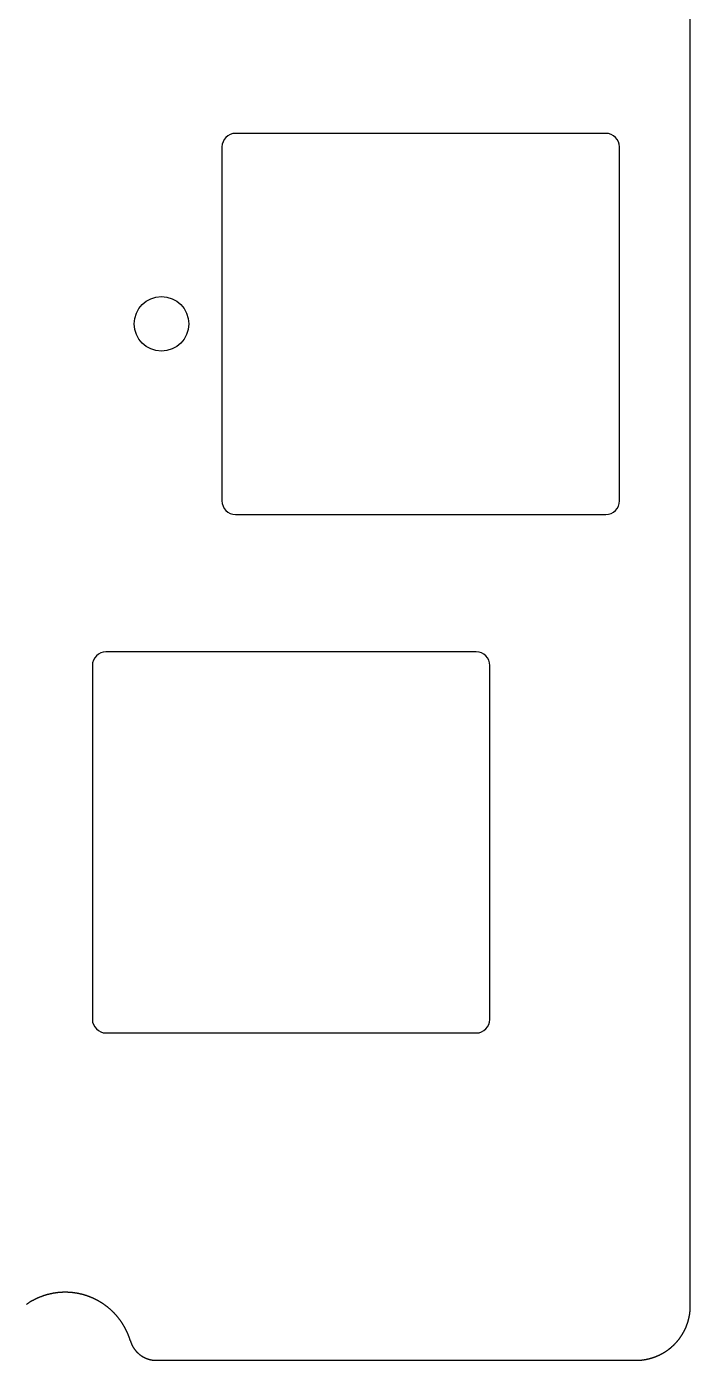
# Model space of a CAD drawing. Header units: millimetres. Extents: x -10 to 277, y -95 to 18.
# Drawn here: x 252.22 to 276.6, y -95.23 to -46.23 of the extents above; entities that cross this region are included whole.
import ezdxf

# ---------------------------------------------------------------- set-up
doc = ezdxf.new("R2010")
doc.units = ezdxf.units.MM
doc.header["$MEASUREMENT"] = 0
doc.layers.get('0').update_dxf_attribs({"linetype": 'CONTINUOUS'})
doc.layers.add('BLACK', color=7, linetype='CONTINUOUS')
doc.layers.add('Edge.Cuts', color=53, linetype='CONTINUOUS')

msp = doc.modelspace()

# ---------------------------------------------------------------- linework, layer by layer
msp.add_lwpolyline([(268.7375, -69.200025), (255.1375, -69.200025, 0.414212391), (254.6375, -69.700025), (254.6375, -82.700025, 0.414212391), (255.1375, -83.200025), (268.7375, -83.200025, 0.414213562), (269.2375, -82.700025), (269.2375, -69.700025, 0.414213562)], format="xyb", close=True)
at = {"layer": 'BLACK', "linetype": 'Continuous'}
for p, q in [((273.497462, -50.152003), (259.897462, -50.152003)), ((259.397462, -50.652003), (259.397462, -63.652003)), ((273.997462, -63.652003), (273.997462, -50.652003)), ((259.897462, -64.152003), (273.497462, -64.152003))]:
    msp.add_line(p, q, dxfattribs=at)
at = {"layer": 'BLACK'}
msp.add_circle((257.175, -57.15), 1, dxfattribs=at)
for centre, start, end in [((259.897462, -50.652003), 90, 180), ((273.497462, -50.652003), 0, 90), ((259.897462, -63.652003), 180, 270), ((273.497462, -63.652003), 270, 0)]:
    msp.add_arc(centre, 0.5, start, end, dxfattribs=at)
at = {"layer": 'Edge.Cuts', "linetype": 'Continuous'}
for p, q in [((276.6, -93.226), (276.6, 16.026)), ((252.34615, -93.085303), (252.334051, -93.092652)), ((252.358289, -93.078024), (252.34615, -93.085303)), ((252.370468, -93.070813), (252.358289, -93.078024)), ((252.382687, -93.063671), (252.370468, -93.070813)), ((252.394946, -93.056599), (252.382687, -93.063671)), ((252.407244, -93.049597), (252.394946, -93.056599)), ((252.419581, -93.042665), (252.407244, -93.049597)), ((252.431955, -93.035803), (252.419581, -93.042665)), ((252.444368, -93.029011), (252.431955, -93.035803)), ((252.456818, -93.02229), (252.444368, -93.029011)), ((252.469305, -93.015641), (252.456818, -93.02229)), ((252.481829, -93.009062), (252.469305, -93.015641)), ((252.494389, -93.002554), (252.481829, -93.009062)), ((252.506985, -92.996118), (252.494389, -93.002554)), ((252.519616, -92.989754), (252.506985, -92.996118)), ((252.532281, -92.983462), (252.519616, -92.989754)), ((252.544982, -92.977242), (252.532281, -92.983462)), ((252.557716, -92.971094), (252.544982, -92.977242)), ((252.570484, -92.965019), (252.557716, -92.971094)), ((252.583286, -92.959017), (252.570484, -92.965019)), ((252.59612, -92.953088), (252.583286, -92.959017)), ((252.608987, -92.947231), (252.59612, -92.953088)), ((252.621885, -92.941448), (252.608987, -92.947231)), ((252.634815, -92.935739), (252.621885, -92.941448)), ((252.647777, -92.930103), (252.634815, -92.935739)), ((252.660769, -92.924541), (252.647777, -92.930103)), ((252.673791, -92.919053), (252.660769, -92.924541)), ((252.686843, -92.913639), (252.673791, -92.919053)), ((252.699925, -92.9083), (252.686843, -92.913639)), ((252.713036, -92.903035), (252.699925, -92.9083)), ((252.726175, -92.897844), (252.713036, -92.903035)), ((252.739343, -92.892729), (252.726175, -92.897844)), ((252.752539, -92.887688), (252.739343, -92.892729)), ((252.765762, -92.882723), (252.752539, -92.887688)), ((252.779012, -92.877833), (252.765762, -92.882723)), ((252.792289, -92.873018), (252.779012, -92.877833)), ((252.805592, -92.868279), (252.792289, -92.873018)), ((252.818921, -92.863615), (252.805592, -92.868279)), ((252.832275, -92.859027), (252.818921, -92.863615)), ((252.845654, -92.854516), (252.832275, -92.859027)), ((252.859058, -92.85008), (252.845654, -92.854516)), ((252.872486, -92.84572), (252.859058, -92.85008)), ((252.885938, -92.841437), (252.872486, -92.84572)), ((252.899414, -92.83723), (252.885938, -92.841437)), ((252.912912, -92.8331), (252.899414, -92.83723)), ((252.926433, -92.829047), (252.912912, -92.8331)), ((252.939976, -92.82507), (252.926433, -92.829047)), ((252.953542, -92.82117), (252.939976, -92.82507)), ((252.967128, -92.817348), (252.953542, -92.82117)), ((252.980736, -92.813602), (252.967128, -92.817348)), ((252.994365, -92.809934), (252.980736, -92.813602)), ((253.008014, -92.806343), (252.994365, -92.809934)), ((253.021683, -92.802829), (253.008014, -92.806343)), ((253.035371, -92.799393), (253.021683, -92.802829)), ((253.049079, -92.796034), (253.035371, -92.799393)), ((253.062805, -92.792754), (253.049079, -92.796034)), ((253.07655, -92.789551), (253.062805, -92.792754)), ((253.090313, -92.786426), (253.07655, -92.789551)), ((253.104094, -92.783378), (253.090313, -92.786426)), ((253.117892, -92.780409), (253.104094, -92.783378)), ((253.131707, -92.777518), (253.117892, -92.780409)), ((253.145539, -92.774706), (253.131707, -92.777518)), ((253.159387, -92.771971), (253.145539, -92.774706)), ((253.173251, -92.769315), (253.159387, -92.771971)), ((253.18713, -92.766737), (253.173251, -92.769315)), ((253.201025, -92.764238), (253.18713, -92.766737)), ((253.214935, -92.761817), (253.201025, -92.764238)), ((253.228859, -92.759475), (253.214935, -92.761817)), ((253.242797, -92.757212), (253.228859, -92.759475)), ((253.256749, -92.755028), (253.242797, -92.757212)), ((253.270715, -92.752922), (253.256749, -92.755028)), ((253.284694, -92.750895), (253.270715, -92.752922)), ((253.298685, -92.748947), (253.284694, -92.750895)), ((253.312689, -92.747078), (253.298685, -92.748947)), ((253.326706, -92.745288), (253.312689, -92.747078)), ((253.340734, -92.743577), (253.326706, -92.745288)), ((253.354773, -92.741946), (253.340734, -92.743577)), ((253.368824, -92.740393), (253.354773, -92.741946)), ((253.382886, -92.73892), (253.368824, -92.740393)), ((253.396958, -92.737526), (253.382886, -92.73892)), ((253.41104, -92.736211), (253.396958, -92.737526)), ((253.425133, -92.734976), (253.41104, -92.736211)), ((253.439235, -92.73382), (253.425133, -92.734976)), ((253.453346, -92.732744), (253.439235, -92.73382)), ((253.467466, -92.731747), (253.453346, -92.732744)), ((253.481595, -92.73083), (253.467466, -92.731747)), ((253.495732, -92.729992), (253.481595, -92.73083)), ((253.509877, -92.729234), (253.495732, -92.729992)), ((253.52403, -92.728556), (253.509877, -92.729234)), ((253.538191, -92.727957), (253.52403, -92.728556)), ((253.552359, -92.727438), (253.538191, -92.727957)), ((253.566533, -92.726999), (253.552359, -92.727438)), ((253.580714, -92.726639), (253.566533, -92.726999)), ((253.594902, -92.72636), (253.580714, -92.726639)), ((253.609096, -92.72616), (253.594902, -92.72636)), ((253.623295, -92.72604), (253.609096, -92.72616)), ((253.6375, -92.726), (253.623295, -92.72604)), ((253.644065, -92.726009), (253.6375, -92.726)), ((253.651173, -92.726037), (253.644065, -92.726009)), ((253.658277, -92.726086), (253.651173, -92.726037)), ((253.665382, -92.726154), (253.658277, -92.726086)), ((253.672483, -92.726243), (253.665382, -92.726154)), ((253.679585, -92.726351), (253.672483, -92.726243)), ((253.686683, -92.726479), (253.679585, -92.726351)), ((253.693782, -92.726628), (253.686683, -92.726479)), ((253.700877, -92.726796), (253.693782, -92.726628)), ((253.707972, -92.726985), (253.700877, -92.726796)), ((253.715064, -92.727193), (253.707972, -92.726985)), ((253.722157, -92.727422), (253.715064, -92.727193)), ((253.729245, -92.72767), (253.722157, -92.727422)), ((253.736334, -92.727938), (253.729245, -92.72767)), ((253.743418, -92.728226), (253.736334, -92.727938)), ((253.750504, -92.728535), (253.743418, -92.728226)), ((253.757585, -92.728863), (253.750504, -92.728535)), ((253.764666, -92.729211), (253.757585, -92.728863)), ((253.771743, -92.729579), (253.764666, -92.729211)), ((253.778821, -92.729967), (253.771743, -92.729579)), ((253.785894, -92.730375), (253.778821, -92.729967)), ((253.792967, -92.730803), (253.785894, -92.730375)), ((253.800036, -92.73125), (253.792967, -92.730803)), ((253.807105, -92.731718), (253.800036, -92.73125)), ((253.81417, -92.732206), (253.807105, -92.731718)), ((253.821235, -92.732713), (253.81417, -92.732206)), ((253.828295, -92.733241), (253.821235, -92.732713)), ((253.835355, -92.733788), (253.828295, -92.733241)), ((253.842411, -92.734355), (253.835355, -92.733788)), ((253.849466, -92.734942), (253.842411, -92.734355)), ((253.856517, -92.735549), (253.849466, -92.734942)), ((253.863568, -92.736176), (253.856517, -92.735549)), ((253.870614, -92.736823), (253.863568, -92.736176)), ((253.877659, -92.737489), (253.870614, -92.736823)), ((253.8847, -92.738176), (253.877659, -92.737489)), ((253.891741, -92.738882), (253.8847, -92.738176)), ((253.898776, -92.739608), (253.891741, -92.738882)), ((253.905812, -92.740354), (253.898776, -92.739608)), ((253.912842, -92.74112), (253.905812, -92.740354)), ((253.919871, -92.741905), (253.912842, -92.74112)), ((253.926896, -92.742711), (253.919871, -92.741905)), ((253.93392, -92.743536), (253.926896, -92.742711)), ((253.940939, -92.744381), (253.93392, -92.743536)), ((253.947957, -92.745246), (253.940939, -92.744381)), ((253.95497, -92.746131), (253.947957, -92.745246)), ((253.961982, -92.747035), (253.95497, -92.746131)), ((253.968989, -92.747959), (253.961982, -92.747035)), ((253.975995, -92.748904), (253.968989, -92.747959)), ((253.982996, -92.749867), (253.975995, -92.748904)), ((253.989996, -92.750851), (253.982996, -92.749867)), ((253.99699, -92.751854), (253.989996, -92.750851)), ((254.003983, -92.752877), (253.99699, -92.751854)), ((254.010971, -92.75392), (254.003983, -92.752877)), ((254.017958, -92.754983), (254.010971, -92.75392)), ((254.024939, -92.756065), (254.017958, -92.754983)), ((254.031919, -92.757167), (254.024939, -92.756065)), ((254.038893, -92.758288), (254.031919, -92.757167)), ((254.045866, -92.75943), (254.038893, -92.758288)), ((254.052833, -92.760591), (254.045866, -92.75943)), ((254.059798, -92.761772), (254.052833, -92.760591)), ((254.066758, -92.762972), (254.059798, -92.761772)), ((254.073717, -92.764192), (254.066758, -92.762972)), ((254.080669, -92.765432), (254.073717, -92.764192)), ((254.08762, -92.766692), (254.080669, -92.765432)), ((254.094565, -92.767971), (254.08762, -92.766692)), ((254.101508, -92.769269), (254.094565, -92.767971)), ((254.108445, -92.770588), (254.101508, -92.769269)), ((254.11538, -92.771926), (254.108445, -92.770588)), ((254.122309, -92.773283), (254.11538, -92.771926)), ((254.129236, -92.774661), (254.122309, -92.773283)), ((254.136157, -92.776057), (254.129236, -92.774661)), ((254.143076, -92.777474), (254.136157, -92.776057)), ((254.149989, -92.778909), (254.143076, -92.777474)), ((254.1569, -92.780365), (254.149989, -92.778909)), ((254.163804, -92.78184), (254.1569, -92.780365)), ((254.170706, -92.783335), (254.163804, -92.78184)), ((254.177601, -92.784849), (254.170706, -92.783335)), ((254.184495, -92.786382), (254.177601, -92.784849)), ((254.191381, -92.787935), (254.184495, -92.786382)), ((254.198265, -92.789508), (254.191381, -92.787935)), ((254.205143, -92.7911), (254.198265, -92.789508)), ((254.212018, -92.792712), (254.205143, -92.7911)), ((254.218887, -92.794343), (254.212018, -92.792712)), ((254.225752, -92.795994), (254.218887, -92.794343)), ((254.232612, -92.797663), (254.225752, -92.795994)), ((254.239468, -92.799353), (254.232612, -92.797663)), ((254.246317, -92.801062), (254.239468, -92.799353)), ((254.253164, -92.80279), (254.246317, -92.801062)), ((254.260004, -92.804537), (254.253164, -92.80279)), ((254.26684, -92.806305), (254.260004, -92.804537)), ((254.27367, -92.808091), (254.26684, -92.806305)), ((254.280496, -92.809897), (254.27367, -92.808091)), ((254.287316, -92.811722), (254.280496, -92.809897)), ((254.294132, -92.813566), (254.287316, -92.811722)), ((254.300942, -92.81543), (254.294132, -92.813566)), ((254.307747, -92.817313), (254.300942, -92.81543)), ((254.314546, -92.819215), (254.307747, -92.817313)), ((254.321341, -92.821137), (254.314546, -92.819215)), ((254.328129, -92.823078), (254.321341, -92.821137)), ((254.334914, -92.825038), (254.328129, -92.823078)), ((254.341691, -92.827017), (254.334914, -92.825038)), ((254.348464, -92.829016), (254.341691, -92.827017)), ((254.35523, -92.831034), (254.348464, -92.829016)), ((254.361992, -92.833071), (254.35523, -92.831034)), ((254.368747, -92.835127), (254.361992, -92.833071)), ((254.375497, -92.837203), (254.368747, -92.835127)), ((254.38224, -92.839297), (254.375497, -92.837203)), ((254.388979, -92.841411), (254.38224, -92.839297)), ((254.395711, -92.843544), (254.388979, -92.841411)), ((254.402438, -92.845696), (254.395711, -92.843544)), ((254.409157, -92.847867), (254.402438, -92.845696)), ((254.415872, -92.850057), (254.409157, -92.847867)), ((254.42258, -92.852266), (254.415872, -92.850057)), ((254.429283, -92.854494), (254.42258, -92.852266)), ((254.435978, -92.856741), (254.429283, -92.854494)), ((254.442668, -92.859008), (254.435978, -92.856741)), ((254.449351, -92.861293), (254.442668, -92.859008)), ((254.456029, -92.863597), (254.449351, -92.861293)), ((254.462699, -92.86592), (254.456029, -92.863597)), ((254.469363, -92.868263), (254.462699, -92.86592)), ((254.47602, -92.870624), (254.469363, -92.868263)), ((254.482672, -92.873004), (254.47602, -92.870624)), ((254.489316, -92.875403), (254.482672, -92.873004)), ((254.495955, -92.877821), (254.489316, -92.875403)), ((254.502586, -92.880257), (254.495955, -92.877821)), ((254.509211, -92.882713), (254.502586, -92.880257)), ((254.515828, -92.885187), (254.509211, -92.882713)), ((254.52244, -92.88768), (254.515828, -92.885187)), ((254.529043, -92.890192), (254.52244, -92.88768)), ((254.535641, -92.892723), (254.529043, -92.890192)), ((254.54223, -92.895272), (254.535641, -92.892723)), ((254.548814, -92.89784), (254.54223, -92.895272)), ((254.555389, -92.900427), (254.548814, -92.89784)), ((254.561959, -92.903033), (254.555389, -92.900427)), ((254.56852, -92.905656), (254.561959, -92.903033)), ((254.575075, -92.9083), (254.56852, -92.905656)), ((254.581621, -92.910961), (254.575075, -92.9083)), ((254.588161, -92.913641), (254.581621, -92.910961)), ((254.594693, -92.91634), (254.588161, -92.913641)), ((254.601219, -92.919057), (254.594693, -92.91634)), ((254.607735, -92.921793), (254.601219, -92.919057)), ((254.614246, -92.924547), (254.607735, -92.921793)), ((254.620747, -92.92732), (254.614246, -92.924547)), ((254.627243, -92.930111), (254.620747, -92.92732)), ((254.633729, -92.932921), (254.627243, -92.930111)), ((254.640208, -92.935749), (254.633729, -92.932921)), ((254.646679, -92.938596), (254.640208, -92.935749)), ((254.653143, -92.941461), (254.646679, -92.938596)), ((254.659598, -92.944344), (254.653143, -92.941461)), ((254.666046, -92.947246), (254.659598, -92.944344)), ((254.672485, -92.950166), (254.666046, -92.947246)), ((254.678917, -92.953104), (254.672485, -92.950166)), ((254.685339, -92.956061), (254.678917, -92.953104)), ((254.691755, -92.959036), (254.685339, -92.956061)), ((254.698161, -92.962029), (254.691755, -92.959036)), ((254.70456, -92.96504), (254.698161, -92.962029)), ((254.71095, -92.96807), (254.70456, -92.96504)), ((254.717332, -92.971118), (254.71095, -92.96807)), ((254.723705, -92.974183), (254.717332, -92.971118)), ((254.73007, -92.977267), (254.723705, -92.974183)), ((254.736426, -92.980369), (254.73007, -92.977267)), ((254.742774, -92.98349), (254.736426, -92.980369)), ((254.749113, -92.986627), (254.742774, -92.98349)), ((254.755443, -92.989784), (254.749113, -92.986627)), ((254.761765, -92.992958), (254.755443, -92.989784)), ((254.768078, -92.99615), (254.761765, -92.992958)), ((254.774381, -92.99936), (254.768078, -92.99615)), ((254.780676, -93.002588), (254.774381, -92.99936)), ((254.786962, -93.005834), (254.780676, -93.002588)), ((254.793239, -93.009097), (254.786962, -93.005834)), ((254.799507, -93.012379), (254.793239, -93.009097)), ((254.805766, -93.015678), (254.799507, -93.012379)), ((254.812015, -93.018995), (254.805766, -93.015678)), ((254.818256, -93.02233), (254.812015, -93.018995)), ((254.824487, -93.025683), (254.818256, -93.02233)), ((254.830709, -93.029053), (254.824487, -93.025683)), ((254.836921, -93.032441), (254.830709, -93.029053)), ((254.843124, -93.035846), (254.836921, -93.032441)), ((254.849317, -93.039269), (254.843124, -93.035846)), ((254.855501, -93.04271), (254.849317, -93.039269)), ((254.861675, -93.046169), (254.855501, -93.04271)), ((254.86784, -93.049644), (254.861675, -93.046169)), ((254.873995, -93.053138), (254.86784, -93.049644)), ((254.88014, -93.056649), (254.873995, -93.053138)), ((254.886275, -93.060177), (254.88014, -93.056649)), ((254.892401, -93.063722), (254.886275, -93.060177)), ((254.898516, -93.067285), (254.892401, -93.063722)), ((254.904622, -93.070866), (254.898516, -93.067285)), ((254.910718, -93.074463), (254.904622, -93.070866)), ((254.916803, -93.078078), (254.910718, -93.074463)), ((254.922879, -93.08171), (254.916803, -93.078078)), ((254.928944, -93.08536), (254.922879, -93.08171)), ((254.934999, -93.089026), (254.928944, -93.08536)), ((252.22707, -93.161846), (252.215402, -93.169869)), ((252.238782, -93.15389), (252.22707, -93.161846)), ((252.25054, -93.145999), (252.238782, -93.15389)), ((252.262341, -93.138176), (252.25054, -93.145999)), ((252.274186, -93.13042), (252.262341, -93.138176)), ((252.286074, -93.12273), (252.274186, -93.13042)), ((252.298005, -93.115109), (252.286074, -93.12273)), ((252.309979, -93.107555), (252.298005, -93.115109)), ((252.321994, -93.10007), (252.309979, -93.107555)), ((252.334051, -93.092652), (252.321994, -93.10007)), ((254.941044, -93.09271), (254.934999, -93.089026)), ((254.947078, -93.096411), (254.941044, -93.09271)), ((254.953102, -93.100129), (254.947078, -93.096411)), ((254.959116, -93.103864), (254.953102, -93.100129)), ((254.965119, -93.107617), (254.959116, -93.103864)), ((254.971111, -93.111386), (254.965119, -93.107617)), ((254.977094, -93.115172), (254.971111, -93.111386)), ((254.983065, -93.118975), (254.977094, -93.115172)), ((254.989026, -93.122795), (254.983065, -93.118975)), ((254.994976, -93.126631), (254.989026, -93.122795)), ((255.000915, -93.130485), (254.994976, -93.126631)), ((255.006843, -93.134356), (255.000915, -93.130485)), ((255.012761, -93.138243), (255.006843, -93.134356)), ((255.018667, -93.142147), (255.012761, -93.138243)), ((255.024563, -93.146068), (255.018667, -93.142147)), ((255.030447, -93.150005), (255.024563, -93.146068)), ((255.036321, -93.153959), (255.030447, -93.150005)), ((255.042183, -93.15793), (255.036321, -93.153959)), ((255.048034, -93.161917), (255.042183, -93.15793)), ((255.053874, -93.165921), (255.048034, -93.161917)), ((255.059702, -93.169941), (255.053874, -93.165921)), ((255.065519, -93.173978), (255.059702, -93.169941)), ((255.071325, -93.178031), (255.065519, -93.173978)), ((255.077119, -93.182101), (255.071325, -93.178031)), ((255.082902, -93.186187), (255.077119, -93.182101)), ((255.088673, -93.190289), (255.082902, -93.186187)), ((255.094433, -93.194407), (255.088673, -93.190289)), ((255.100181, -93.198542), (255.094433, -93.194407)), ((255.105918, -93.202693), (255.100181, -93.198542)), ((255.111642, -93.206861), (255.105918, -93.202693)), ((255.117355, -93.211044), (255.111642, -93.206861)), ((255.123056, -93.215243), (255.117355, -93.211044)), ((255.128745, -93.219459), (255.123056, -93.215243)), ((255.134422, -93.223691), (255.128745, -93.219459)), ((255.14574, -93.232202), (255.134422, -93.223691)), ((255.15701, -93.240777), (255.14574, -93.232202)), ((255.168231, -93.249415), (255.15701, -93.240777)), ((255.179403, -93.258117), (255.168231, -93.249415)), ((255.190526, -93.266882), (255.179403, -93.258117)), ((255.201599, -93.275708), (255.190526, -93.266882)), ((255.212621, -93.284598), (255.201599, -93.275708)), ((255.223593, -93.293549), (255.212621, -93.284598)), ((255.234513, -93.302561), (255.223593, -93.293549)), ((255.245383, -93.311635), (255.234513, -93.302561)), ((255.2562, -93.32077), (255.245383, -93.311635)), ((255.266965, -93.329966), (255.2562, -93.32077)), ((255.277678, -93.339222), (255.266965, -93.329966)), ((255.288338, -93.348538), (255.277678, -93.339222)), ((255.298945, -93.357914), (255.288338, -93.348538)), ((255.309498, -93.367349), (255.298945, -93.357914)), ((255.319997, -93.376843), (255.309498, -93.367349)), ((255.330442, -93.386396), (255.319997, -93.376843)), ((255.340832, -93.396007), (255.330442, -93.386396)), ((255.351168, -93.405677), (255.340832, -93.396007)), ((255.361448, -93.415404), (255.351168, -93.405677)), ((255.371672, -93.425188), (255.361448, -93.415404)), ((255.38184, -93.43503), (255.371672, -93.425188)), ((255.391952, -93.444928), (255.38184, -93.43503)), ((255.402007, -93.454883), (255.391952, -93.444928)), ((255.412005, -93.464894), (255.402007, -93.454883)), ((255.421945, -93.47496), (255.412005, -93.464894)), ((255.431828, -93.485082), (255.421945, -93.47496)), ((255.441653, -93.495259), (255.431828, -93.485082)), ((255.45142, -93.505491), (255.441653, -93.495259)), ((255.461127, -93.515777), (255.45142, -93.505491)), ((255.470776, -93.526117), (255.461127, -93.515777)), ((255.480366, -93.536511), (255.470776, -93.526117)), ((255.489896, -93.546958), (255.480366, -93.536511)), ((255.499366, -93.557458), (255.489896, -93.546958)), ((255.508776, -93.56801), (255.499366, -93.557458)), ((255.518125, -93.578615), (255.508776, -93.56801)), ((276.568309, -93.580661), (276.569421, -93.574436)), ((276.569421, -93.574436), (276.570513, -93.568207)), ((276.570513, -93.568207), (276.571585, -93.561975)), ((276.571585, -93.561975), (276.572638, -93.555739)), ((276.572638, -93.555739), (276.573671, -93.5495)), ((276.573671, -93.5495), (276.574684, -93.543258)), ((276.574684, -93.543258), (276.575677, -93.537013)), ((276.575677, -93.537013), (276.576651, -93.530764)), ((276.576651, -93.530764), (276.577604, -93.524512)), ((276.577604, -93.524512), (276.578538, -93.518257)), ((276.578538, -93.518257), (276.579452, -93.512)), ((276.579452, -93.512), (276.580347, -93.505739)), ((276.580347, -93.505739), (276.581221, -93.499477)), ((276.581221, -93.499477), (276.582076, -93.49321)), ((276.582076, -93.49321), (276.582911, -93.486942)), ((276.582911, -93.486942), (276.583726, -93.48067)), ((276.583726, -93.48067), (276.584522, -93.474397)), ((276.584522, -93.474397), (276.585297, -93.46812)), ((276.585297, -93.46812), (276.586053, -93.461841)), ((276.586053, -93.461841), (276.586788, -93.455559)), ((276.586788, -93.455559), (276.587504, -93.449276)), ((276.587504, -93.449276), (276.5882, -93.44299)), ((276.5882, -93.44299), (276.588876, -93.436702)), ((276.588876, -93.436702), (276.589532, -93.430411)), ((276.589532, -93.430411), (276.590169, -93.424119)), ((276.590169, -93.424119), (276.590785, -93.417824)), ((276.590785, -93.417824), (276.591381, -93.411528)), ((276.591381, -93.411528), (276.591958, -93.405229)), ((276.591958, -93.405229), (276.592515, -93.39893)), ((276.592515, -93.39893), (276.593051, -93.392627)), ((276.593051, -93.392627), (276.593568, -93.386323)), ((276.593568, -93.386323), (276.594065, -93.380017)), ((276.594065, -93.380017), (276.594542, -93.37371)), ((276.594542, -93.37371), (276.594999, -93.3674)), ((276.594999, -93.3674), (276.595436, -93.361091)), ((276.595436, -93.361091), (276.595853, -93.354778)), ((276.595853, -93.354778), (276.59625, -93.348465)), ((276.59625, -93.348465), (276.596627, -93.34215)), ((276.596627, -93.34215), (276.596984, -93.335834)), ((276.596984, -93.335834), (276.597322, -93.329516)), ((276.597322, -93.329516), (276.597639, -93.323198)), ((276.597639, -93.323198), (276.597936, -93.316877)), ((276.597936, -93.316877), (276.598213, -93.310557)), ((276.598213, -93.310557), (276.598471, -93.304235)), ((276.598471, -93.304235), (276.598708, -93.297912)), ((276.598708, -93.297912), (276.598925, -93.291588)), ((276.598925, -93.291588), (276.599123, -93.285264)), ((276.599123, -93.285264), (276.5993, -93.278937)), ((276.5993, -93.278937), (276.599457, -93.272612)), ((276.599457, -93.272612), (276.599595, -93.266284)), ((276.599595, -93.266284), (276.599712, -93.259957)), ((276.599712, -93.259957), (276.599809, -93.253627)), ((276.599809, -93.253627), (276.599887, -93.247299)), ((276.599887, -93.247299), (276.599944, -93.240969)), ((276.599944, -93.240969), (276.599981, -93.23464)), ((276.599981, -93.23464), (276.599999, -93.228308)), ((276.599999, -93.228308), (276.6, -93.226)), ((255.527414, -93.589272), (255.518125, -93.578615)), ((255.536641, -93.599981), (255.527414, -93.589272)), ((255.545807, -93.610741), (255.536641, -93.599981)), ((255.554911, -93.621551), (255.545807, -93.610741)), ((255.563954, -93.632413), (255.554911, -93.621551)), ((255.572934, -93.643324), (255.563954, -93.632413)), ((255.581851, -93.654285), (255.572934, -93.643324)), ((255.590706, -93.665296), (255.581851, -93.654285)), ((255.599498, -93.676356), (255.590706, -93.665296)), ((255.608226, -93.687465), (255.599498, -93.676356)), ((255.616891, -93.698622), (255.608226, -93.687465)), ((255.625492, -93.709827), (255.616891, -93.698622)), ((255.634028, -93.721081), (255.625492, -93.709827)), ((255.642501, -93.732381), (255.634028, -93.721081)), ((255.650908, -93.743729), (255.642501, -93.732381)), ((255.659251, -93.755123), (255.650908, -93.743729)), ((255.667529, -93.766564), (255.659251, -93.755123)), ((255.675741, -93.778051), (255.667529, -93.766564)), ((255.683887, -93.789583), (255.675741, -93.778051)), ((255.691968, -93.801161), (255.683887, -93.789583)), ((255.699983, -93.812783), (255.691968, -93.801161)), ((255.707931, -93.824451), (255.699983, -93.812783)), ((255.715813, -93.836163), (255.707931, -93.824451)), ((255.723628, -93.847918), (255.715813, -93.836163)), ((255.731375, -93.859718), (255.723628, -93.847918)), ((255.739056, -93.87156), (255.731375, -93.859718)), ((255.746669, -93.883446), (255.739056, -93.87156)), ((255.754215, -93.895374), (255.746669, -93.883446)), ((255.761692, -93.907344), (255.754215, -93.895374)), ((255.769102, -93.919356), (255.761692, -93.907344)), ((255.776443, -93.93141), (255.769102, -93.919356)), ((255.783716, -93.943505), (255.776443, -93.93141)), ((255.79092, -93.955641), (255.783716, -93.943505)), ((255.798055, -93.967818), (255.79092, -93.955641)), ((255.805121, -93.980035), (255.798055, -93.967818)), ((255.812118, -93.992292), (255.805121, -93.980035)), ((255.819045, -94.004588), (255.812118, -93.992292)), ((255.825903, -94.016924), (255.819045, -94.004588)), ((255.832691, -94.029298), (255.825903, -94.016924)), ((255.839409, -94.041712), (255.832691, -94.029298)), ((255.846056, -94.054163), (255.839409, -94.041712)), ((255.852634, -94.066652), (255.846056, -94.054163)), ((255.859141, -94.07918), (255.852634, -94.066652)), ((276.411531, -94.073537), (276.416856, -94.062061)), ((276.416856, -94.062061), (276.422108, -94.050552)), ((276.422108, -94.050552), (276.427287, -94.03901)), ((276.427287, -94.03901), (276.432394, -94.027436)), ((276.432394, -94.027436), (276.437427, -94.015829)), ((276.437427, -94.015829), (276.442386, -94.00419)), ((276.442386, -94.00419), (276.447272, -93.99252)), ((276.447272, -93.99252), (276.449687, -93.986674)), ((276.449687, -93.986674), (276.452084, -93.98082)), ((276.452084, -93.98082), (276.454462, -93.974958)), ((276.454462, -93.974958), (276.456822, -93.969089)), ((276.456822, -93.969089), (276.459163, -93.963213)), ((276.459163, -93.963213), (276.461486, -93.957329)), ((276.461486, -93.957329), (276.46379, -93.951438)), ((276.46379, -93.951438), (276.466075, -93.945539)), ((276.466075, -93.945539), (276.468342, -93.939633)), ((276.468342, -93.939633), (276.47059, -93.933721)), ((276.47059, -93.933721), (276.472819, -93.927801)), ((276.472819, -93.927801), (276.475029, -93.921874)), ((276.475029, -93.921874), (276.477221, -93.91594)), ((276.477221, -93.91594), (276.479394, -93.909999)), ((276.479394, -93.909999), (276.481548, -93.904052)), ((276.481548, -93.904052), (276.483684, -93.898097)), ((276.483684, -93.898097), (276.4858, -93.892136)), ((276.4858, -93.892136), (276.487898, -93.886168)), ((276.487898, -93.886168), (276.489976, -93.880194)), ((276.489976, -93.880194), (276.492036, -93.874213)), ((276.492036, -93.874213), (276.494077, -93.868226)), ((276.494077, -93.868226), (276.496099, -93.862232)), ((276.496099, -93.862232), (276.498102, -93.856232)), ((276.498102, -93.856232), (276.500086, -93.850226)), ((276.500086, -93.850226), (276.502051, -93.844214)), ((276.502051, -93.844214), (276.503997, -93.838195)), ((276.503997, -93.838195), (276.505924, -93.83217)), ((276.505924, -93.83217), (276.507832, -93.826139)), ((276.507832, -93.826139), (276.509721, -93.820103)), ((276.509721, -93.820103), (276.51159, -93.81406)), ((276.51159, -93.81406), (276.513441, -93.808011)), ((276.513441, -93.808011), (276.515272, -93.801957)), ((276.515272, -93.801957), (276.517085, -93.795897)), ((276.517085, -93.795897), (276.518878, -93.789831)), ((276.518878, -93.789831), (276.520651, -93.78376)), ((276.520651, -93.78376), (276.522406, -93.777683)), ((276.522406, -93.777683), (276.524141, -93.7716)), ((276.524141, -93.7716), (276.525858, -93.765512)), ((276.525858, -93.765512), (276.527554, -93.75942)), ((276.527554, -93.75942), (276.529232, -93.753321)), ((276.529232, -93.753321), (276.53089, -93.747217)), ((276.53089, -93.747217), (276.532529, -93.741108)), ((276.532529, -93.741108), (276.534149, -93.734995)), ((276.534149, -93.734995), (276.535749, -93.728875)), ((276.535749, -93.728875), (276.53733, -93.722751)), ((276.53733, -93.722751), (276.538891, -93.716622)), ((276.538891, -93.716622), (276.540433, -93.710489)), ((276.540433, -93.710489), (276.541956, -93.70435)), ((276.541956, -93.70435), (276.543459, -93.698207)), ((276.543459, -93.698207), (276.544943, -93.692058)), ((276.544943, -93.692058), (276.546407, -93.685906)), ((276.546407, -93.685906), (276.547852, -93.679748)), ((276.547852, -93.679748), (276.549277, -93.673587)), ((276.549277, -93.673587), (276.550683, -93.66742)), ((276.550683, -93.66742), (276.55207, -93.66125)), ((276.55207, -93.66125), (276.553436, -93.655075)), ((276.553436, -93.655075), (276.554784, -93.648896)), ((276.554784, -93.648896), (276.556111, -93.642712)), ((276.556111, -93.642712), (276.557419, -93.636525)), ((276.557419, -93.636525), (276.558708, -93.630333)), ((276.558708, -93.630333), (276.559977, -93.624138)), ((276.559977, -93.624138), (276.561226, -93.617938)), ((276.561226, -93.617938), (276.562456, -93.611735)), ((276.562456, -93.611735), (276.563666, -93.605528)), ((276.563666, -93.605528), (276.564856, -93.599317)), ((276.564856, -93.599317), (276.566027, -93.593102)), ((276.566027, -93.593102), (276.567178, -93.586884)), ((276.567178, -93.586884), (276.568309, -93.580661)), ((255.865577, -94.091744), (255.859141, -94.07918)), ((255.871942, -94.104346), (255.865577, -94.091744)), ((255.878236, -94.116984), (255.871942, -94.104346)), ((255.884459, -94.129658), (255.878236, -94.116984)), ((255.89061, -94.142369), (255.884459, -94.129658)), ((255.89669, -94.155115), (255.89061, -94.142369)), ((255.902699, -94.167897), (255.89669, -94.155115)), ((255.908635, -94.180714), (255.902699, -94.167897)), ((255.9145, -94.193566), (255.908635, -94.180714)), ((255.920292, -94.206452), (255.9145, -94.193566)), ((255.926013, -94.219373), (255.920292, -94.206452)), ((255.93166, -94.232327), (255.926013, -94.219373)), ((255.937235, -94.245315), (255.93166, -94.232327)), ((255.942738, -94.258337), (255.937235, -94.245315)), ((255.948168, -94.271391), (255.942738, -94.258337)), ((255.953524, -94.284479), (255.948168, -94.271391)), ((255.958808, -94.297598), (255.953524, -94.284479)), ((255.964018, -94.31075), (255.958808, -94.297598)), ((255.969155, -94.323934), (255.964018, -94.31075)), ((255.974219, -94.337149), (255.969155, -94.323934)), ((255.979208, -94.350396), (255.974219, -94.337149)), ((255.984125, -94.363674), (255.979208, -94.350396)), ((255.988967, -94.376982), (255.984125, -94.363674)), ((255.993735, -94.390321), (255.988967, -94.376982)), ((255.998429, -94.403691), (255.993735, -94.390321)), ((256.003049, -94.41709), (255.998429, -94.403691)), ((256.007594, -94.430519), (256.003049, -94.41709)), ((256.012066, -94.443977), (256.007594, -94.430519)), ((256.016462, -94.457464), (256.012066, -94.443977)), ((256.020784, -94.470981), (256.016462, -94.457464)), ((256.025031, -94.484525), (256.020784, -94.470981)), ((256.029203, -94.498099), (256.025031, -94.484525)), ((256.0333, -94.5117), (256.029203, -94.498099)), ((256.0333, -94.5117), (256.035903, -94.520294)), ((256.035903, -94.520294), (256.03858, -94.528859)), ((256.03858, -94.528859), (256.041333, -94.537396)), ((256.041333, -94.537396), (256.04416, -94.545904)), ((256.04416, -94.545904), (256.047061, -94.554382)), ((256.047061, -94.554382), (256.050037, -94.562831)), ((276.092378, -94.557445), (276.100768, -94.547982)), ((276.100768, -94.547982), (276.109097, -94.538466)), ((276.109097, -94.538466), (276.117366, -94.528898)), ((276.117366, -94.528898), (276.125574, -94.519278)), ((276.125574, -94.519278), (276.133721, -94.509607)), ((276.133721, -94.509607), (276.141806, -94.499885)), ((276.141806, -94.499885), (276.14983, -94.490113)), ((276.14983, -94.490113), (276.157791, -94.480289)), ((276.157791, -94.480289), (276.16569, -94.470416)), ((276.16569, -94.470416), (276.173526, -94.460493)), ((276.173526, -94.460493), (276.1813, -94.450521)), ((276.1813, -94.450521), (276.18901, -94.4405)), ((276.18901, -94.4405), (276.196656, -94.430431)), ((276.196656, -94.430431), (276.204239, -94.420313)), ((276.204239, -94.420313), (276.211757, -94.410148)), ((276.211757, -94.410148), (276.219211, -94.399935)), ((276.219211, -94.399935), (276.226601, -94.389675)), ((276.226601, -94.389675), (276.233925, -94.379368)), ((276.233925, -94.379368), (276.241184, -94.369016)), ((276.241184, -94.369016), (276.248378, -94.358617)), ((276.248378, -94.358617), (276.255506, -94.348173)), ((276.255506, -94.348173), (276.262567, -94.337684)), ((276.262567, -94.337684), (276.269563, -94.32715)), ((276.269563, -94.32715), (276.276491, -94.316572)), ((276.276491, -94.316572), (276.283353, -94.305951)), ((276.283353, -94.305951), (276.290148, -94.295286)), ((276.290148, -94.295286), (276.296875, -94.284578)), ((276.296875, -94.284578), (276.303534, -94.273827)), ((276.303534, -94.273827), (276.310126, -94.263034)), ((276.310126, -94.263034), (276.316649, -94.2522)), ((276.316649, -94.2522), (276.323104, -94.241324)), ((276.323104, -94.241324), (276.32949, -94.230408)), ((276.32949, -94.230408), (276.335806, -94.219451)), ((276.335806, -94.219451), (276.342054, -94.208454)), ((276.342054, -94.208454), (276.348232, -94.197417)), ((276.348232, -94.197417), (276.35434, -94.186342)), ((276.35434, -94.186342), (276.360379, -94.175228)), ((276.360379, -94.175228), (276.366347, -94.164075)), ((276.366347, -94.164075), (276.372244, -94.152885)), ((276.372244, -94.152885), (276.378071, -94.141658)), ((276.378071, -94.141658), (276.383826, -94.130394)), ((276.383826, -94.130394), (276.389511, -94.119093)), ((276.389511, -94.119093), (276.395124, -94.107757)), ((276.395124, -94.107757), (276.400665, -94.096385)), ((276.400665, -94.096385), (276.406134, -94.084978)), ((276.406134, -94.084978), (276.411531, -94.073537)), ((256.050037, -94.562831), (256.053087, -94.571249)), ((256.053087, -94.571249), (256.05621, -94.579637)), ((256.05621, -94.579637), (256.059408, -94.587993)), ((256.059408, -94.587993), (256.062678, -94.596318)), ((256.062678, -94.596318), (256.066022, -94.60461)), ((256.066022, -94.60461), (256.069439, -94.612871)), ((256.069439, -94.612871), (256.072929, -94.621098)), ((256.072929, -94.621098), (256.076492, -94.629292)), ((256.076492, -94.629292), (256.080127, -94.637452)), ((256.080127, -94.637452), (256.083834, -94.645577)), ((256.083834, -94.645577), (256.087613, -94.653668)), ((256.087613, -94.653668), (256.091463, -94.661723)), ((256.091463, -94.661723), (256.095385, -94.669742)), ((256.095385, -94.669742), (256.099379, -94.677725)), ((256.099379, -94.677725), (256.103443, -94.685672)), ((256.103443, -94.685672), (256.107578, -94.693581)), ((256.107578, -94.693581), (256.111783, -94.701452)), ((256.111783, -94.701452), (256.116059, -94.709285)), ((256.116059, -94.709285), (256.120404, -94.717079)), ((256.120404, -94.717079), (256.124819, -94.724833)), ((256.124819, -94.724833), (256.129303, -94.732548)), ((256.129303, -94.732548), (256.133856, -94.740222)), ((256.133856, -94.740222), (256.138478, -94.747856)), ((256.138478, -94.747856), (256.143168, -94.755447)), ((256.143168, -94.755447), (256.147926, -94.762997)), ((256.147926, -94.762997), (256.152752, -94.770505)), ((256.152752, -94.770505), (256.157645, -94.777969)), ((256.157645, -94.777969), (256.162605, -94.78539)), ((256.162605, -94.78539), (256.167632, -94.792766)), ((256.167632, -94.792766), (256.172725, -94.800098)), ((256.172725, -94.800098), (256.177884, -94.807385)), ((256.177884, -94.807385), (256.183109, -94.814626)), ((256.183109, -94.814626), (256.188398, -94.82182)), ((256.188398, -94.82182), (256.193753, -94.828968)), ((256.193753, -94.828968), (256.199172, -94.836068)), ((256.199172, -94.836068), (256.204654, -94.84312)), ((256.204654, -94.84312), (256.210201, -94.850124)), ((256.210201, -94.850124), (256.21581, -94.857078)), ((256.21581, -94.857078), (256.221482, -94.863983)), ((256.221482, -94.863983), (256.227217, -94.870838)), ((256.227217, -94.870838), (256.233013, -94.877642)), ((256.233013, -94.877642), (256.23887, -94.884395)), ((256.23887, -94.884395), (256.244789, -94.891096)), ((256.244789, -94.891096), (256.250768, -94.897744)), ((256.250768, -94.897744), (256.256806, -94.90434)), ((256.256806, -94.90434), (256.262905, -94.910882)), ((256.262905, -94.910882), (256.269062, -94.91737)), ((256.269062, -94.91737), (256.275277, -94.923804)), ((256.275277, -94.923804), (256.281551, -94.930182)), ((256.281551, -94.930182), (256.287882, -94.936505)), ((256.287882, -94.936505), (256.29427, -94.942771)), ((256.29427, -94.942771), (256.300714, -94.948981)), ((256.300714, -94.948981), (256.307214, -94.955134)), ((256.307214, -94.955134), (256.31377, -94.961228)), ((256.31377, -94.961228), (256.32038, -94.967265)), ((256.32038, -94.967265), (256.327044, -94.973243)), ((256.327044, -94.973243), (256.333762, -94.979161)), ((256.333762, -94.979161), (256.340534, -94.98502)), ((256.340534, -94.98502), (256.347357, -94.990818)), ((256.347357, -94.990818), (256.354233, -94.996555)), ((256.354233, -94.996555), (256.36116, -95.002231)), ((256.36116, -95.002231), (256.368137, -95.007845)), ((256.368137, -95.007845), (256.375165, -95.013397)), ((256.375165, -95.013397), (256.382242, -95.018886)), ((256.382242, -95.018886), (256.389368, -95.024311)), ((256.389368, -95.024311), (256.396543, -95.029673)), ((256.396543, -95.029673), (256.400148, -95.03233)), ((256.400148, -95.03233), (256.403765, -95.034971)), ((256.403765, -95.034971), (256.407394, -95.037595)), ((256.407394, -95.037595), (256.411034, -95.040204)), ((256.411034, -95.040204), (256.414686, -95.042796)), ((256.414686, -95.042796), (256.41835, -95.045372)), ((256.41835, -95.045372), (256.422025, -95.047931)), ((275.422237, -95.049154), (275.427999, -95.046544)), ((275.427999, -95.046544), (275.433753, -95.043916)), ((275.433753, -95.043916), (275.439499, -95.04127)), ((275.439499, -95.04127), (275.445236, -95.038606)), ((275.445236, -95.038606), (275.450965, -95.035923)), ((275.450965, -95.035923), (275.456685, -95.033223)), ((275.456685, -95.033223), (275.462397, -95.030504)), ((275.462397, -95.030504), (275.4681, -95.027767)), ((275.4681, -95.027767), (275.473794, -95.025013)), ((275.473794, -95.025013), (275.47948, -95.02224)), ((275.47948, -95.02224), (275.485157, -95.01945)), ((275.485157, -95.01945), (275.490825, -95.016641)), ((275.490825, -95.016641), (275.496484, -95.013815)), ((275.496484, -95.013815), (275.502134, -95.01097)), ((275.502134, -95.01097), (275.507775, -95.008108)), ((275.507775, -95.008108), (275.513407, -95.005228)), ((275.513407, -95.005228), (275.51903, -95.00233)), ((275.51903, -95.00233), (275.524643, -94.999415)), ((275.524643, -94.999415), (275.530247, -94.996482)), ((275.530247, -94.996482), (275.535843, -94.99353)), ((275.535843, -94.99353), (275.541428, -94.990562)), ((275.541428, -94.990562), (275.547004, -94.987576)), ((275.547004, -94.987576), (275.552571, -94.984572)), ((275.552571, -94.984572), (275.558128, -94.98155)), ((275.558128, -94.98155), (275.563675, -94.978512)), ((275.563675, -94.978512), (275.569213, -94.975455)), ((275.569213, -94.975455), (275.574741, -94.972381)), ((275.574741, -94.972381), (275.58026, -94.96929)), ((275.58026, -94.96929), (275.585768, -94.966181)), ((275.585768, -94.966181), (275.591267, -94.963055)), ((275.591267, -94.963055), (275.596755, -94.959911)), ((275.596755, -94.959911), (275.602234, -94.95675)), ((275.602234, -94.95675), (275.607702, -94.953572)), ((275.607702, -94.953572), (275.613161, -94.950376)), ((275.613161, -94.950376), (275.618609, -94.947164)), ((275.618609, -94.947164), (275.624047, -94.943934)), ((275.624047, -94.943934), (275.629475, -94.940687)), ((275.629475, -94.940687), (275.634893, -94.937423)), ((275.634893, -94.937423), (275.640299, -94.934142)), ((275.640299, -94.934142), (275.645696, -94.930843)), ((275.645696, -94.930843), (275.651082, -94.927528)), ((275.651082, -94.927528), (275.656458, -94.924195)), ((275.656458, -94.924195), (275.661823, -94.920846)), ((275.661823, -94.920846), (275.667178, -94.91748)), ((275.667178, -94.91748), (275.672521, -94.914097)), ((275.672521, -94.914097), (275.677854, -94.910696)), ((275.677854, -94.910696), (275.683176, -94.90728)), ((275.683176, -94.90728), (275.688487, -94.903846)), ((275.688487, -94.903846), (275.693787, -94.900396)), ((275.693787, -94.900396), (275.699077, -94.896928)), ((275.699077, -94.896928), (275.704355, -94.893444)), ((275.704355, -94.893444), (275.709623, -94.889944)), ((275.709623, -94.889944), (275.714879, -94.886427)), ((275.714879, -94.886427), (275.720124, -94.882893)), ((275.720124, -94.882893), (275.725357, -94.879343)), ((275.725357, -94.879343), (275.73058, -94.875775)), ((275.73058, -94.875775), (275.735791, -94.872192)), ((275.735791, -94.872192), (275.740991, -94.868592)), ((275.740991, -94.868592), (275.746179, -94.864976)), ((275.746179, -94.864976), (275.751356, -94.861343)), ((275.751356, -94.861343), (275.756521, -94.857695)), ((275.756521, -94.857695), (275.761676, -94.854029)), ((275.761676, -94.854029), (275.766817, -94.850348)), ((275.766817, -94.850348), (275.771948, -94.84665)), ((275.771948, -94.84665), (275.777067, -94.842936)), ((275.777067, -94.842936), (275.782174, -94.839205)), ((275.782174, -94.839205), (275.787269, -94.835459)), ((275.787269, -94.835459), (275.792353, -94.831696)), ((275.792353, -94.831696), (275.797424, -94.827918)), ((275.797424, -94.827918), (275.802484, -94.824123)), ((275.802484, -94.824123), (275.807531, -94.820313)), ((275.807531, -94.820313), (275.812566, -94.816486)), ((275.812566, -94.816486), (275.817589, -94.812644)), ((275.817589, -94.812644), (275.822601, -94.808785)), ((275.822601, -94.808785), (275.827599, -94.804911)), ((275.827599, -94.804911), (275.832586, -94.801021)), ((275.832586, -94.801021), (275.83756, -94.797115)), ((275.83756, -94.797115), (275.842523, -94.793193)), ((275.842523, -94.793193), (275.847472, -94.789256)), ((275.847472, -94.789256), (275.85241, -94.785303)), ((275.85241, -94.785303), (275.857334, -94.781335)), ((275.857334, -94.781335), (275.862247, -94.77735)), ((275.862247, -94.77735), (275.867146, -94.773351)), ((275.867146, -94.773351), (275.872034, -94.769335)), ((275.872034, -94.769335), (275.876907, -94.765304)), ((275.876907, -94.765304), (275.88177, -94.761258)), ((275.88177, -94.761258), (275.886618, -94.757196)), ((275.886618, -94.757196), (275.891455, -94.753119)), ((275.891455, -94.753119), (275.896278, -94.749027)), ((275.896278, -94.749027), (275.901089, -94.744918)), ((275.901089, -94.744918), (275.905886, -94.740796)), ((275.905886, -94.740796), (275.910671, -94.736657)), ((275.910671, -94.736657), (275.915442, -94.732504)), ((275.915442, -94.732504), (275.920201, -94.728335)), ((275.920201, -94.728335), (275.924946, -94.724151)), ((275.924946, -94.724151), (275.929678, -94.719952)), ((275.929678, -94.719952), (275.934397, -94.715738)), ((275.934397, -94.715738), (275.939104, -94.711509)), ((275.939104, -94.711509), (275.943796, -94.707265)), ((275.943796, -94.707265), (275.948475, -94.703006)), ((275.948475, -94.703006), (275.953141, -94.698733)), ((275.953141, -94.698733), (275.957794, -94.694443)), ((275.957794, -94.694443), (275.962433, -94.69014)), ((275.962433, -94.69014), (275.967059, -94.685821)), ((275.967059, -94.685821), (275.971671, -94.681489)), ((275.971671, -94.681489), (275.97627, -94.67714)), ((275.97627, -94.67714), (275.980854, -94.672778)), ((275.980854, -94.672778), (275.985426, -94.6684)), ((275.985426, -94.6684), (275.989984, -94.664009)), ((275.989984, -94.664009), (275.994528, -94.659602)), ((275.994528, -94.659602), (275.999058, -94.655182)), ((275.999058, -94.655182), (276.003575, -94.650746)), ((276.003575, -94.650746), (276.008078, -94.646296)), ((276.008078, -94.646296), (276.012567, -94.641831)), ((276.012567, -94.641831), (276.0142, -94.6402)), ((276.0142, -94.6402), (276.02312, -94.631223)), ((276.02312, -94.631223), (276.031982, -94.622191)), ((276.031982, -94.622191), (276.040787, -94.613104)), ((276.040787, -94.613104), (276.049533, -94.603963)), ((276.049533, -94.603963), (276.05822, -94.594767)), ((276.05822, -94.594767), (276.066849, -94.585517)), ((276.066849, -94.585517), (276.075418, -94.576213)), ((276.075418, -94.576213), (276.083928, -94.566855)), ((276.083928, -94.566855), (276.092378, -94.557445)), ((256.422025, -95.047931), (256.425711, -95.050474)), ((256.425711, -95.050474), (256.429409, -95.053)), ((256.429409, -95.053), (256.433118, -95.05551)), ((256.433118, -95.05551), (256.436838, -95.058003)), ((256.436838, -95.058003), (256.440569, -95.06048)), ((256.440569, -95.06048), (256.444311, -95.062939)), ((256.444311, -95.062939), (256.448064, -95.065382)), ((256.448064, -95.065382), (256.451828, -95.067809)), ((256.451828, -95.067809), (256.455602, -95.070218)), ((256.455602, -95.070218), (256.459387, -95.07261)), ((256.459387, -95.07261), (256.463183, -95.074986)), ((256.463183, -95.074986), (256.466989, -95.077344)), ((256.466989, -95.077344), (256.470806, -95.079685)), ((256.470806, -95.079685), (256.474633, -95.082009)), ((256.474633, -95.082009), (256.47847, -95.084316)), ((256.47847, -95.084316), (256.482317, -95.086606)), ((256.482317, -95.086606), (256.486175, -95.088878)), ((256.486175, -95.088878), (256.490042, -95.091133)), ((256.490042, -95.091133), (256.49392, -95.093371)), ((256.49392, -95.093371), (256.497806, -95.095591)), ((256.497806, -95.095591), (256.501704, -95.097794)), ((256.501704, -95.097794), (256.50561, -95.099979)), ((256.50561, -95.099979), (256.509526, -95.102147)), ((256.509526, -95.102147), (256.513452, -95.104297)), ((256.513452, -95.104297), (256.517387, -95.10643)), ((256.517387, -95.10643), (256.521331, -95.108545)), ((256.521331, -95.108545), (256.525285, -95.110642)), ((256.525285, -95.110642), (256.529247, -95.112721)), ((256.529247, -95.112721), (256.53322, -95.114782)), ((256.53322, -95.114782), (256.5372, -95.116826)), ((256.5372, -95.116826), (256.54119, -95.118852)), ((256.54119, -95.118852), (256.545189, -95.120859)), ((256.545189, -95.120859), (256.549196, -95.122849)), ((256.549196, -95.122849), (256.553212, -95.12482)), ((256.553212, -95.12482), (256.557237, -95.126774)), ((256.557237, -95.126774), (256.56127, -95.128709)), ((256.56127, -95.128709), (256.565312, -95.130627)), ((256.565312, -95.130627), (256.569361, -95.132526)), ((256.569361, -95.132526), (256.57342, -95.134407)), ((256.57342, -95.134407), (256.577486, -95.136269)), ((256.577486, -95.136269), (256.581561, -95.138114)), ((256.581561, -95.138114), (256.585643, -95.13994)), ((256.585643, -95.13994), (256.589734, -95.141748)), ((256.589734, -95.141748), (256.593831, -95.143536)), ((256.593831, -95.143536), (256.597938, -95.145307)), ((256.597938, -95.145307), (256.602051, -95.14706)), ((256.602051, -95.14706), (256.606173, -95.148794)), ((256.606173, -95.148794), (256.610301, -95.150508)), ((256.610301, -95.150508), (256.614438, -95.152205)), ((256.614438, -95.152205), (256.618581, -95.153883)), ((256.618581, -95.153883), (256.622732, -95.155543)), ((256.622732, -95.155543), (256.626889, -95.157183)), ((256.626889, -95.157183), (256.631055, -95.158805)), ((256.631055, -95.158805), (256.635227, -95.160408)), ((256.635227, -95.160408), (256.639406, -95.161993)), ((256.639406, -95.161993), (256.643591, -95.163558)), ((256.643591, -95.163558), (256.647785, -95.165105)), ((256.647785, -95.165105), (256.651984, -95.166633)), ((256.651984, -95.166633), (256.65619, -95.168143)), ((256.65619, -95.168143), (256.660402, -95.169632)), ((256.660402, -95.169632), (256.664622, -95.171104)), ((256.664622, -95.171104), (256.668847, -95.172556)), ((256.668847, -95.172556), (256.673079, -95.173989)), ((256.673079, -95.173989), (256.677316, -95.175403)), ((256.677316, -95.175403), (256.681561, -95.176799)), ((256.681561, -95.176799), (256.68581, -95.178175)), ((256.68581, -95.178175), (256.690067, -95.179532)), ((256.690067, -95.179532), (256.694328, -95.180869)), ((256.694328, -95.180869), (256.698597, -95.182188)), ((256.698597, -95.182188), (256.70287, -95.183488)), ((256.70287, -95.183488), (256.70715, -95.184768)), ((256.70715, -95.184768), (256.711434, -95.186029)), ((256.711434, -95.186029), (256.715725, -95.187271)), ((256.715725, -95.187271), (256.72002, -95.188494)), ((256.72002, -95.188494), (256.724322, -95.189697)), ((256.724322, -95.189697), (256.728628, -95.190881)), ((256.728628, -95.190881), (256.73294, -95.192046)), ((256.73294, -95.192046), (256.737256, -95.193191)), ((256.737256, -95.193191), (256.741579, -95.194317)), ((256.741579, -95.194317), (256.745905, -95.195424)), ((256.745905, -95.195424), (256.750237, -95.196511)), ((256.750237, -95.196511), (256.754573, -95.197579)), ((256.754573, -95.197579), (256.758915, -95.198627)), ((256.758915, -95.198627), (256.76326, -95.199656)), ((256.76326, -95.199656), (256.767612, -95.200666)), ((256.767612, -95.200666), (256.771966, -95.201655)), ((256.771966, -95.201655), (256.776326, -95.202626)), ((256.776326, -95.202626), (256.780689, -95.203576)), ((256.780689, -95.203576), (256.785059, -95.204508)), ((256.785059, -95.204508), (256.78943, -95.20542)), ((256.78943, -95.20542), (256.793808, -95.206312)), ((256.793808, -95.206312), (256.798188, -95.207184)), ((256.798188, -95.207184), (256.802574, -95.208037)), ((256.802574, -95.208037), (256.806962, -95.208871)), ((256.806962, -95.208871), (256.811355, -95.209684)), ((256.811355, -95.209684), (256.815751, -95.210478)), ((256.815751, -95.210478), (256.820152, -95.211253)), ((256.820152, -95.211253), (256.824555, -95.212007)), ((256.824555, -95.212007), (256.828964, -95.212743)), ((256.828964, -95.212743), (256.833374, -95.213458)), ((256.833374, -95.213458), (256.837789, -95.214153)), ((256.837789, -95.214153), (256.842206, -95.214829)), ((256.842206, -95.214829), (256.846629, -95.215485)), ((256.846629, -95.215485), (256.851052, -95.216122)), ((256.851052, -95.216122), (256.855481, -95.216738)), ((256.855481, -95.216738), (256.859911, -95.217335)), ((256.859911, -95.217335), (256.864346, -95.217912)), ((256.864346, -95.217912), (256.868782, -95.218469)), ((256.868782, -95.218469), (256.873223, -95.219007)), ((256.873223, -95.219007), (256.877665, -95.219524)), ((256.877665, -95.219524), (256.882112, -95.220022)), ((256.882112, -95.220022), (256.886559, -95.2205)), ((256.886559, -95.2205), (256.891011, -95.220958)), ((256.891011, -95.220958), (256.895464, -95.221396)), ((256.895464, -95.221396), (256.899921, -95.221815)), ((256.899921, -95.221815), (256.904379, -95.222213)), ((256.904379, -95.222213), (256.908841, -95.222592)), ((256.908841, -95.222592), (256.913304, -95.222951)), ((256.913304, -95.222951), (256.917771, -95.223289)), ((256.917771, -95.223289), (256.922238, -95.223608)), ((256.922238, -95.223608), (256.926709, -95.223907)), ((256.926709, -95.223907), (256.931181, -95.224186)), ((256.931181, -95.224186), (256.935656, -95.224446)), ((256.935656, -95.224446), (256.940132, -95.224685)), ((256.940132, -95.224685), (256.944611, -95.224904)), ((256.944611, -95.224904), (256.94909, -95.225103)), ((256.94909, -95.225103), (256.953574, -95.225283)), ((256.953574, -95.225283), (256.958057, -95.225442)), ((256.958057, -95.225442), (256.962543, -95.225581)), ((256.962543, -95.225581), (256.967029, -95.225701)), ((256.967029, -95.225701), (256.97152, -95.2258)), ((256.97152, -95.2258), (256.976009, -95.22588)), ((256.976009, -95.22588), (256.980502, -95.225939)), ((256.980502, -95.225939), (256.984994, -95.225978)), ((256.984994, -95.225978), (256.98949, -95.225998)), ((256.98949, -95.225998), (256.9916, -95.226)), ((256.9916, -95.226), (274.6, -95.226)), ((274.6, -95.226), (274.612654, -95.22596)), ((274.612654, -95.22596), (274.625306, -95.22584)), ((274.625306, -95.22584), (274.637956, -95.22564)), ((274.637956, -95.22564), (274.650603, -95.22536)), ((274.650603, -95.22536), (274.663248, -95.225001)), ((274.663248, -95.225001), (274.675889, -95.224561)), ((274.675889, -95.224561), (274.688526, -95.224042)), ((274.688526, -95.224042), (274.701159, -95.223442)), ((274.701159, -95.223442), (274.713787, -95.222763)), ((274.713787, -95.222763), (274.72641, -95.222004)), ((274.72641, -95.222004), (274.739028, -95.221166)), ((274.739028, -95.221166), (274.75164, -95.220247)), ((274.75164, -95.220247), (274.764245, -95.219249)), ((274.764245, -95.219249), (274.776843, -95.218171)), ((274.776843, -95.218171), (274.789434, -95.217014)), ((274.789434, -95.217014), (274.802017, -95.215777)), ((274.802017, -95.215777), (274.814592, -95.21446)), ((274.814592, -95.21446), (274.827157, -95.213064)), ((274.827157, -95.213064), (274.839714, -95.211589)), ((274.839714, -95.211589), (274.852261, -95.210034)), ((274.852261, -95.210034), (274.864798, -95.2084)), ((274.864798, -95.2084), (274.877325, -95.206686)), ((274.877325, -95.206686), (274.88984, -95.204894)), ((274.88984, -95.204894), (274.902344, -95.203022)), ((274.902344, -95.203022), (274.914836, -95.201071)), ((274.914836, -95.201071), (274.927315, -95.199041)), ((274.927315, -95.199041), (274.939781, -95.196933)), ((274.939781, -95.196933), (274.952234, -95.194745)), ((274.952234, -95.194745), (274.964673, -95.192479)), ((274.964673, -95.192479), (274.977098, -95.190134)), ((274.977098, -95.190134), (274.989507, -95.18771)), ((274.989507, -95.18771), (275.001902, -95.185208)), ((275.001902, -95.185208), (275.01428, -95.182628)), ((275.01428, -95.182628), (275.026642, -95.179969)), ((275.026642, -95.179969), (275.038988, -95.177232)), ((275.038988, -95.177232), (275.051316, -95.174417)), ((275.051316, -95.174417), (275.063626, -95.171524)), ((275.063626, -95.171524), (275.075918, -95.168553)), ((275.075918, -95.168553), (275.088191, -95.165505)), ((275.088191, -95.165505), (275.100446, -95.162379)), ((275.100446, -95.162379), (275.11268, -95.159175)), ((275.11268, -95.159175), (275.124894, -95.155894)), ((275.124894, -95.155894), (275.137087, -95.152535)), ((275.137087, -95.152535), (275.149259, -95.1491)), ((275.149259, -95.1491), (275.16141, -95.145587)), ((275.16141, -95.145587), (275.173538, -95.141998)), ((275.173538, -95.141998), (275.185644, -95.138332)), ((275.185644, -95.138332), (275.197726, -95.13459)), ((275.197726, -95.13459), (275.209785, -95.130771)), ((275.209785, -95.130771), (275.221819, -95.126875)), ((275.221819, -95.126875), (275.233829, -95.122904)), ((275.233829, -95.122904), (275.245814, -95.118857)), ((275.245814, -95.118857), (275.257773, -95.114734)), ((275.257773, -95.114734), (275.269706, -95.110535)), ((275.269706, -95.110535), (275.281613, -95.106261)), ((275.281613, -95.106261), (275.293492, -95.101912)), ((275.293492, -95.101912), (275.305344, -95.097487)), ((275.305344, -95.097487), (275.317167, -95.092988)), ((275.317167, -95.092988), (275.328962, -95.088414)), ((275.328962, -95.088414), (275.340728, -95.083765)), ((275.340728, -95.083765), (275.352465, -95.079042)), ((275.352465, -95.079042), (275.364171, -95.074245)), ((275.364171, -95.074245), (275.370013, -95.071819)), ((275.370013, -95.071819), (275.375847, -95.069374)), ((275.375847, -95.069374), (275.381674, -95.066911)), ((275.381674, -95.066911), (275.387492, -95.064429)), ((275.387492, -95.064429), (275.393303, -95.061929)), ((275.393303, -95.061929), (275.399106, -95.059411)), ((275.399106, -95.059411), (275.404901, -95.056874)), ((275.404901, -95.056874), (275.410688, -95.054319)), ((275.410688, -95.054319), (275.416466, -95.051746)), ((275.416466, -95.051746), (275.422237, -95.049154))]:
    msp.add_line(p, q, dxfattribs=at)

doc.saveas('drawing.dxf')
